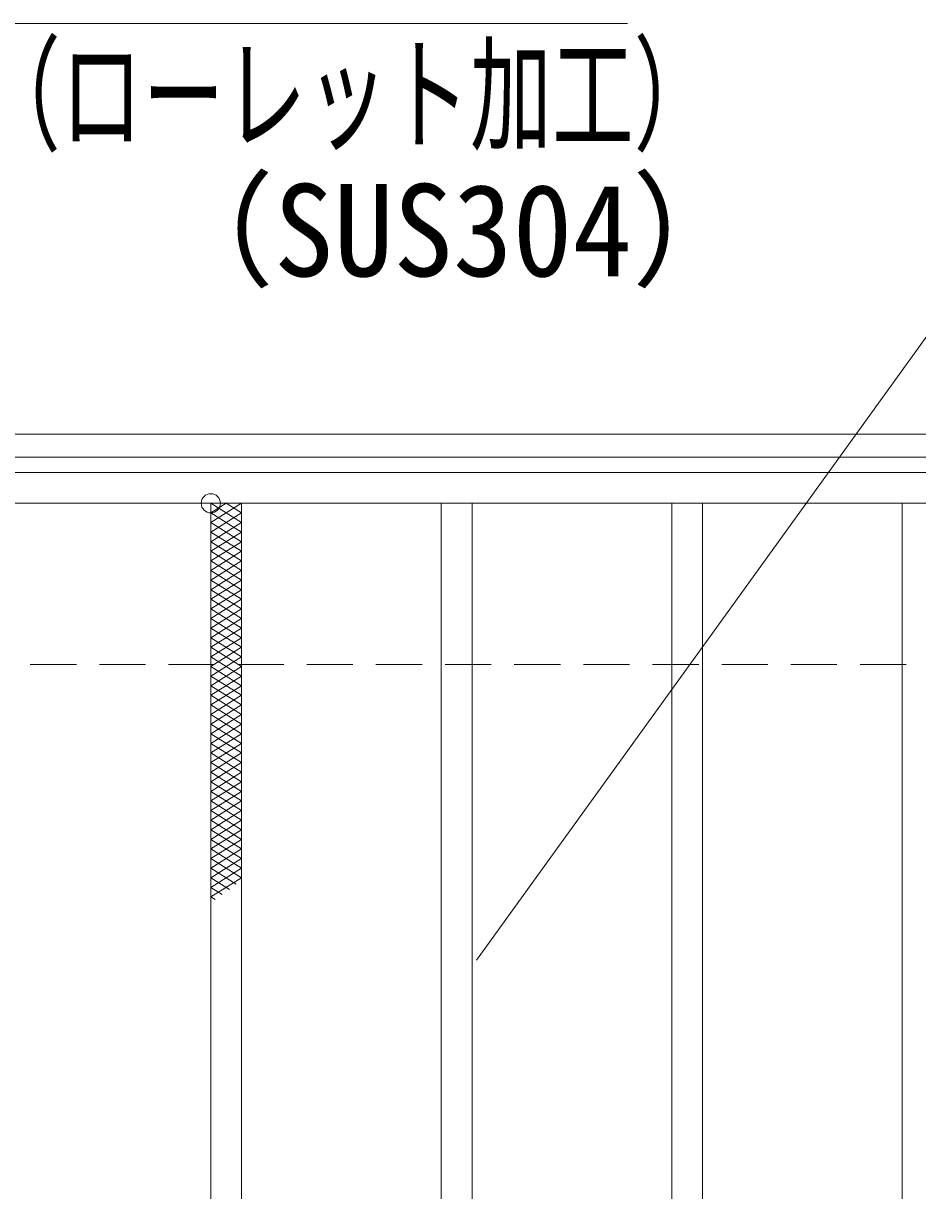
# Model space of a CAD drawing. Units: millimetres, scale not verified. Extents: x -1050 to 1050, y -742 to 742.
# Drawn here: x -694.3 to -578, y 339 to 490.9 of the extents above; entities that cross this region are included whole.
import ezdxf
from ezdxf.enums import TextEntityAlignment as Align

# ---------------------------------------------------------------- set-up
doc = ezdxf.new("R2010")
doc.units = ezdxf.units.MM
doc.header["$LTSCALE"] = 5
doc.header["$PDMODE"] = 32
doc.header["$PDSIZE"] = 2.5
doc.linetypes.add('DASHED1', pattern=[1.8, 1.2, -0.6])
for name, color, linetype, lineweight in [('0-1_寸法注釈', 2, 'Continuous', 9), ('0-5_枠', 7, 'Continuous', 9), ('0-7_ハッチング', 4, 'Continuous', 9), ('0-8_蓋', 5, 'Continuous', 9), ('0-A_溝開口', 4, 'DASHED1', 9)]:
    doc.layers.add(name, color=color, linetype=linetype, lineweight=lineweight)
doc.styles.add('ＭＳ ゴシック', font='')
doc.styles.get('ＭＳ ゴシック').set_extended_font_data('MS Gothic')

msp = doc.modelspace()

# ---------------------------------------------------------------- linework, layer by layer
at = {"layer": '0-1_寸法注釈'}
for points in [[(-615.707, 490.949), (-724.931, 490.949), (-785.858, 406.668)], [(-438.147, 490.949), (-547.371, 490.949), (-635.361, 369.006)]]:
    msp.add_lwpolyline(points, dxfattribs=at)
at = {"layer": '0-5_枠'}
for p, q in [((-795.45, 437.475), (409.55, 437.475)), ((-792.45, 434.475), (407.714, 434.475))]:
    msp.add_line(p, q, dxfattribs=at)
at = {"layer": '0-7_ハッチング'}
for p, q in [((-669.95, 427.225), (-667.95, 428.475)), ((-669.95, 428.475), (-665.95, 425.975)), ((-669.95, 425.975), (-665.95, 428.475)), ((-669.95, 427.225), (-665.95, 424.725)), ((-669.95, 424.725), (-665.95, 427.225)), ((-667.95, 428.475), (-665.95, 427.225)), ((-669.95, 425.975), (-665.95, 423.475)), ((-669.95, 423.475), (-665.95, 425.975)), ((-669.95, 424.725), (-665.95, 422.225)), ((-669.95, 422.225), (-665.95, 424.725)), ((-669.95, 423.475), (-665.95, 420.975)), ((-669.95, 420.975), (-665.95, 423.475)), ((-669.95, 422.225), (-665.95, 419.725)), ((-669.95, 419.725), (-665.95, 422.225)), ((-669.95, 420.975), (-665.95, 418.475)), ((-669.95, 418.475), (-665.95, 420.975)), ((-669.95, 419.725), (-665.95, 417.225)), ((-669.95, 417.225), (-665.95, 419.725)), ((-669.95, 418.475), (-665.95, 415.975)), ((-669.95, 415.975), (-665.95, 418.475)), ((-669.95, 417.225), (-665.95, 414.725)), ((-669.95, 414.725), (-665.95, 417.225)), ((-669.95, 415.975), (-665.95, 413.475)), ((-669.95, 413.475), (-665.95, 415.975)), ((-669.95, 414.725), (-665.95, 412.225)), ((-669.95, 412.225), (-665.95, 414.725)), ((-669.95, 413.475), (-665.95, 410.975)), ((-669.95, 410.975), (-665.95, 413.475)), ((-669.95, 412.225), (-665.95, 409.725)), ((-669.95, 409.725), (-665.95, 412.225)), ((-669.95, 410.975), (-665.95, 408.475)), ((-669.95, 408.475), (-665.95, 410.975)), ((-669.95, 409.725), (-665.95, 407.225)), ((-669.95, 407.225), (-665.95, 409.725)), ((-669.95, 408.475), (-665.95, 405.975)), ((-669.95, 405.975), (-665.95, 408.475)), ((-669.95, 407.225), (-665.95, 404.725)), ((-669.95, 404.725), (-665.95, 407.225)), ((-669.95, 405.975), (-665.95, 403.475)), ((-669.95, 403.475), (-665.95, 405.975)), ((-669.95, 404.725), (-665.95, 402.225)), ((-669.95, 402.225), (-665.95, 404.725)), ((-669.95, 403.475), (-665.95, 400.975)), ((-669.95, 400.975), (-665.95, 403.475)), ((-669.95, 402.225), (-665.95, 399.725)), ((-669.95, 399.725), (-665.95, 402.225)), ((-669.95, 400.975), (-665.95, 398.475)), ((-669.95, 398.475), (-665.95, 400.975)), ((-669.95, 399.725), (-665.95, 397.225)), ((-669.95, 397.225), (-665.95, 399.725)), ((-669.95, 398.475), (-665.95, 395.975)), ((-669.95, 395.975), (-665.95, 398.475)), ((-669.95, 397.225), (-665.95, 394.725)), ((-669.95, 394.725), (-665.95, 397.225)), ((-669.95, 395.975), (-665.95, 393.475)), ((-669.95, 393.475), (-665.95, 395.975)), ((-669.95, 394.725), (-665.95, 392.225)), ((-669.95, 392.225), (-665.95, 394.725)), ((-669.95, 393.475), (-665.95, 390.975)), ((-669.95, 390.975), (-665.95, 393.475)), ((-669.95, 392.225), (-665.95, 389.725)), ((-669.95, 389.725), (-665.95, 392.225)), ((-669.95, 390.975), (-665.95, 388.475)), ((-669.95, 388.475), (-665.95, 390.975)), ((-669.95, 389.725), (-665.95, 387.225)), ((-669.95, 387.225), (-665.95, 389.725)), ((-669.95, 388.475), (-665.95, 385.975)), ((-669.95, 385.975), (-665.95, 388.475)), ((-669.95, 387.225), (-665.95, 384.725)), ((-669.95, 384.725), (-665.95, 387.225)), ((-669.95, 385.975), (-665.95, 383.475)), ((-669.95, 383.475), (-665.95, 385.975)), ((-669.95, 384.725), (-665.95, 382.225)), ((-669.95, 382.225), (-665.95, 384.725)), ((-669.95, 383.475), (-665.95, 380.975)), ((-669.95, 380.975), (-665.95, 383.475)), ((-669.95, 382.225), (-665.95, 379.725)), ((-669.95, 379.725), (-665.95, 382.225)), ((-669.95, 380.975), (-666.637, 378.904)), ((-669.95, 378.475), (-665.95, 380.975)), ((-669.95, 379.725), (-667.53, 378.213)), ((-669.95, 377.225), (-665.95, 379.725)), ((-669.95, 378.475), (-668.451, 377.538)), ((-669.95, 377.225), (-669.398, 376.88))]:
    msp.add_line(p, q, dxfattribs=at)
msp.add_point((-669.95, 428.475), dxfattribs=at)
at = {"layer": '0-8_蓋'}
for p, q in [((204.55, 432.475), (-790.45, 432.475)), ((204.55, 428.475), (-790.45, 428.475)), ((-669.95, 428.475), (-669.95, 236.475)), ((-665.95, 428.475), (-665.95, 236.475)), ((-639.95, 428.475), (-639.95, 236.475)), ((-635.95, 428.475), (-635.95, 236.475)), ((-609.95, 428.475), (-609.95, 236.475)), ((-605.95, 428.475), (-605.95, 236.475)), ((-579.95, 428.475), (-579.95, 236.475))]:
    msp.add_line(p, q, dxfattribs=at)
at = {"layer": '0-A_溝開口'}
msp.add_line((-765.45, 407.475), (204.55, 407.475), dxfattribs=at)

# ---------------------------------------------------------------- texts
at = {"layer": '0-1_寸法注釈', "color": 7, "style": 'ＭＳ ゴシック'}
for s, width, p in [('（ローレット加工）', 0.65, (-700.15, 472.081)), ('（SUS304）', 0.95, (-677.303, 454.416))]:
    msp.add_text(s, height=12.02, dxfattribs=dict(at, width=width)).set_placement(p, align=Align.BOTTOM_LEFT)

doc.saveas('drawing.dxf')
